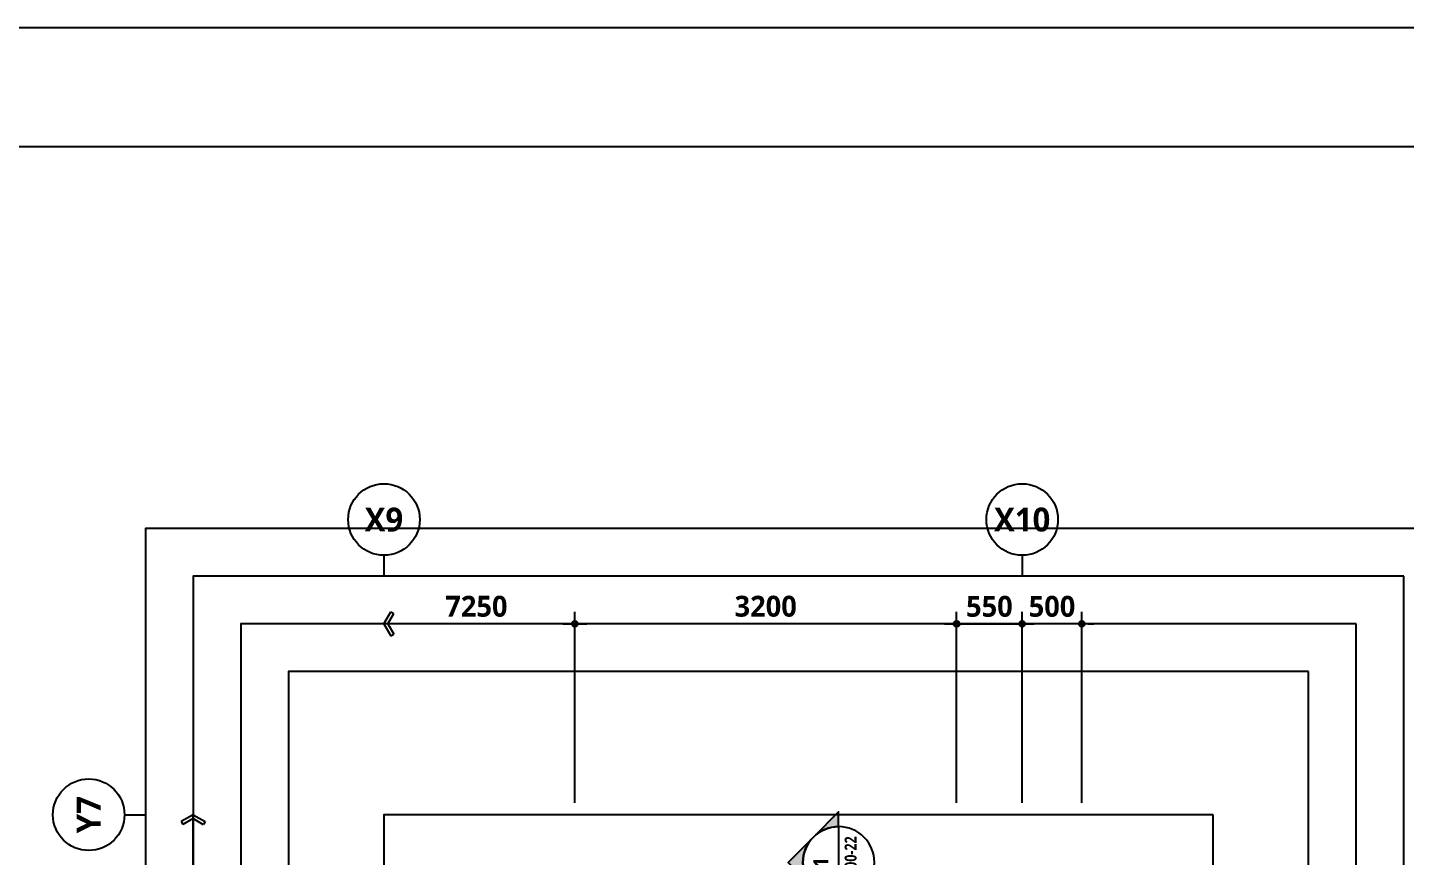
# Model space of a CAD drawing. Header units: millimetres. Extents: x -12482 to 126000, y 0 to 220200.
# Drawn here: x 97463 to 109013, y 82150 to 89100 of the extents above; entities that cross this region are included whole.
import ezdxf
from ezdxf.enums import TextEntityAlignment as Align

# ---------------------------------------------------------------- set-up
doc = ezdxf.new("R2010")
doc.units = ezdxf.units.MM
doc.header["$LTSCALE"] = 60
doc.layers.get('Defpoints').update_dxf_attribs({"color": 153})
for name, color, linetype in [('A-ANNO-TEXT1', 7, 'Continuous'), ('A-ST-AXIS-BUB', 7, 'Continuous'), ('A-ST-AXIS-DIM', 7, 'Continuous'), ('AA-MKXS', 3, 'Continuous')]:
    doc.layers.add(name, color=color, linetype=linetype)
doc.layers.add('Defpoint', color=161, linetype='Continuous', plot=False)
doc.layers.add('G(그리드1)', color=185, linetype='Continuous', plot=False)
doc.styles.add('2020음성 1차', font='NanumGothicBold.ttf')
doc.styles.add('SAMOO', font='romans.shx', dxfattribs={"bigfont": 'whgtxt.shx'})
doc.styles.add('SH_진천_나눔', font='')
doc.styles.get('SH_진천_나눔').set_extended_font_data('NanumGothic', bold=True)
doc.dimstyles.new('SHP 50', dxfattribs={"dimscale": 50, "dimtxt": 3.5, "dimasz": 1, "dimexe": 2, "dimexo": 2, "dimgap": 1, "dimtad": 1, "dimdec": 0, "dimzin": 0, "dimdsep": 46, "dimtxsty": 'SH_진천_나눔', "dimblk": 'DIMDOT', "dimcen": 0.09, "dimclrd": 256, "dimclre": 256, "dimclrt": 3, "dimadec": 0, "dimazin": 1, "dimtfac": 1, "dimtdec": 0, "dimtix": 1, "dimtmove": 2, "dimatfit": 0, "dimldrblk": 'DIMDOT', "dimfxl": 1, "dimtolj": 1, "dimtzin": 0, "dimlwd": -1, "dimlwe": -1, "dimarcsym": 0})

# ---------------------------------------------------------------- blocks, each defined once
blk = doc.blocks.new('DIMDOT')
at = {"color": 0}
blk.add_line((-2, 0), (2, 0), dxfattribs=at)
for radius in [0.5, 0.25]:
    blk.add_circle((0, 0), radius, dxfattribs=at)
blk = doc.blocks.new('*D17219')
at = {"layer": 'A-ST-AXIS-DIM'}
for p, q in [((102050, 82600), (102050, 84200)), ((105250, 82600), (105250, 84200)), ((105200, 84100), (102100, 84100))]:
    blk.add_line(p, q, dxfattribs=at)
at = {"layer": 'Defpoints', "color": 0}
for p in [(102050, 84100), (102050, 82500), (105250, 82500)]:
    blk.add_point(p, dxfattribs=at)
at = {"layer": 'A-ST-AXIS-DIM', "linetype": 'ByBlock', "xscale": 50, "yscale": 50, "zscale": 50, "rotation": 180}
blk.add_blockref('DIMDOT', (102050, 84100), dxfattribs=at)
at = {"layer": 'A-ST-AXIS-DIM', "linetype": 'ByBlock', "xscale": 50, "yscale": 50, "zscale": 50}
blk.add_blockref('DIMDOT', (105250, 84100), dxfattribs=at)
at = {"layer": 'A-ST-AXIS-DIM', "color": 3, "insert": (103650, 84247), "char_height": 175, "attachment_point": 5, "style": 'SH_진천_나눔'}
blk.add_mtext('\\A1;3200', dxfattribs=at)
blk = doc.blocks.new('*D17220')
at = {"layer": 'A-ST-AXIS-DIM'}
for p, q in [((105250, 82600), (105250, 84200)), ((105800, 82600), (105800, 84200)), ((105300, 84100), (105750, 84100))]:
    blk.add_line(p, q, dxfattribs=at)
at = {"layer": 'Defpoints', "color": 0}
for p in [(105800, 84100), (105250, 82500), (105800, 82500)]:
    blk.add_point(p, dxfattribs=at)
at = {"layer": 'A-ST-AXIS-DIM', "linetype": 'ByBlock', "xscale": 50, "yscale": 50, "zscale": 50, "rotation": 180}
blk.add_blockref('DIMDOT', (105250, 84100), dxfattribs=at)
at = {"layer": 'A-ST-AXIS-DIM', "linetype": 'ByBlock', "xscale": 50, "yscale": 50, "zscale": 50}
blk.add_blockref('DIMDOT', (105800, 84100), dxfattribs=at)
at = {"layer": 'A-ST-AXIS-DIM', "color": 3, "insert": (105525, 84246), "char_height": 175, "attachment_point": 5, "style": 'SH_진천_나눔'}
blk.add_mtext('\\A1;550', dxfattribs=at)
blk = doc.blocks.new('A-ST-AXIS-BUB-1')
at = {"layer": 'A-ST-AXIS-BUB'}
blk.add_line((0, 350), (0, 0), dxfattribs=at)
blk.add_circle((0, 950), 600, dxfattribs=at)
blk = doc.blocks.new('arrow1')
at = {"color": 0}
for p, q in [((0, 0), (0.286, 0.501)), ((0, 0), (0.286, -0.501)), ((0.165, 0), (0.41, 0.429)), ((0.165, 0), (0.41, -0.429)), ((0.286, 0.501), (0.41, 0.43)), ((0.286, -0.501), (0.41, -0.43))]:
    blk.add_line(p, q, dxfattribs=at)
blk = doc.blocks.new('*D18159')
at = {"layer": 'A-ST-AXIS-DIM'}
for p, q in [((105800, 82600), (105800, 84200)), ((106300, 82600), (106300, 84200)), ((105750, 84100), (105700, 84100)), ((106300, 84100), (105800, 84100)), ((106350, 84100), (106400, 84100))]:
    blk.add_line(p, q, dxfattribs=at)
at = {"layer": 'Defpoints', "color": 0}
for p in [(105800, 84100), (105800, 82500), (106300, 82500)]:
    blk.add_point(p, dxfattribs=at)
at = {"layer": 'A-ST-AXIS-DIM', "linetype": 'ByBlock', "xscale": 50, "yscale": 50, "zscale": 50}
blk.add_blockref('DIMDOT', (105800, 84100), dxfattribs=at)
at = {"layer": 'A-ST-AXIS-DIM', "linetype": 'ByBlock', "xscale": 50, "yscale": 50, "zscale": 50, "rotation": 180}
blk.add_blockref('DIMDOT', (106300, 84100), dxfattribs=at)
at = {"layer": 'A-ST-AXIS-DIM', "color": 3, "insert": (106050, 84246), "char_height": 175, "attachment_point": 5, "style": 'SH_진천_나눔'}
blk.add_mtext('\\A1;500', dxfattribs=at)
blk = doc.blocks.new('*U15083')
at = {"layer": 'AA-MKXS'}
blk.add_hatch(color=3, dxfattribs=at).paths.add_polyline_path([(0, 8.49), (-4.24, 4.24, -0.414214), (4.24, 4.24)])
h = blk.add_hatch(color=3, dxfattribs=at)
h.paths.add_polyline_path([(-8.49, 0), (-6, 0, -0.198912), (-4.24, 4.24)])
h.paths.add_polyline_path([(6, 0), (8.49, 0), (4.24, 4.24, -0.198912)])
at = {"layer": 'AA-MKXS', "color": 3, "linetype": 'Continuous', "ltscale": 5}
blk.add_line((-6, 0), (6, 0), dxfattribs=at)
at = {"layer": 'AA-MKXS', "color": 3}
for points in [[(4.24, 4.24, 0.414214), (-4.24, 4.24), (0, 8.49)], [(-4.24, 4.24, 0.198912), (-6, 0), (-8.49, 0)], [(8.49, 0), (6, 0, 0.198912), (4.24, 4.24)]]:
    blk.add_lwpolyline(points, format="xyb", close=True, dxfattribs=at)
at = {"layer": 'AA-MKXS', "color": 3, "linetype": 'Continuous', "ltscale": 5}
blk.add_circle((0, 0), 6, dxfattribs=at)
at = {"layer": 'AA-MKXS', "style": 'SAMOO', "width": 0.85}
blk.add_attdef('ViewNUM', text='', height=2.5, dxfattribs=at).set_placement((0, 1), align=Align.BOTTOM_CENTER)
blk.add_attdef('SheetNUM', text='', height=2.5, dxfattribs=at).set_placement((0, -1), align=Align.TOP_CENTER)

msp = doc.modelspace()

# ---------------------------------------------------------------- linework, layer by layer
at = {"layer": 'A-ST-AXIS-DIM'}
for p, q in [((102050, 82600), (102050, 84200)), ((102000, 84100), (100450, 84100)), ((98850, 80550), (98850, 82500))]:
    msp.add_line(p, q, dxfattribs=at)
at = {"layer": 'Defpoint'}
for points in [[(84000, 89100), (126000, 89100), (126000, 59400), (84000, 59400)], [(85000, 60400), (120500, 60400), (120500, 88100), (85000, 88100)]]:
    msp.add_lwpolyline(points, close=True, dxfattribs=at)
at = {"layer": 'G(그리드1)'}
for points in [[(109400, 84900), (98450, 84900), (98450, 63600), (109400, 63600)], [(109000, 84500), (98850, 84500), (98850, 64800), (109000, 64800)], [(108600, 84100), (99250, 84100), (99250, 65200), (108600, 65200)], [(108200, 83700), (99650, 83700), (99650, 65600), (108200, 65600)], [(107400, 82500), (100450, 82500), (100450, 66400), (107400, 66400)]]:
    msp.add_lwpolyline(points, close=True, dxfattribs=at)

# ---------------------------------------------------------------- block references
ref = msp.add_blockref('*U15083', (104261.5, 82100), dxfattribs=dict(xscale=-50, yscale=50, zscale=50, rotation=89.99999999999952))
ref.add_attrib('SheetNUM', 'A-500-22', dxfattribs={"layer": 'AA-MKXS', "height": 100, "rotation": 90, "style": '2020음성 1차', "width": 0.8}).set_placement((104311.5, 82100), align=Align.TOP_CENTER)
ref.add_attrib('ViewNUM', '1', dxfattribs={"layer": 'AA-MKXS', "height": 125, "rotation": 90, "style": '2020음성 1차'}).set_placement((104211.5, 82100), align=Align.BOTTOM_CENTER)
at = {"layer": 'A-ST-AXIS-BUB', "xscale": 0.5, "yscale": 0.5, "zscale": 0.5}
for p in [(100450, 84500), (105800, 84500)]:
    msp.add_blockref('A-ST-AXIS-BUB-1', p, dxfattribs=at)
at = {"layer": 'A-ST-AXIS-BUB', "xscale": 0.5, "yscale": 0.5, "zscale": 0.5, "rotation": 90}
msp.add_blockref('A-ST-AXIS-BUB-1', (98450, 82500), dxfattribs=at)
at = {"layer": 'A-ST-AXIS-DIM', "yscale": 200, "zscale": 200}
for p, xscale, rotation in [((100450, 84100), -200, 179.9999999999859), ((98850, 82500), 200, 270.0000000000144)]:
    msp.add_blockref('arrow1', p, dxfattribs=dict(at, xscale=xscale, rotation=rotation))
at = {"layer": 'A-ST-AXIS-DIM', "xscale": 50, "yscale": 50, "zscale": 50}
msp.add_blockref('DIMDOT', (102050, 84100), dxfattribs=at)
msp.add_blockref('DIMDOT', (102050, 84100), dxfattribs=at)

# ---------------------------------------------------------------- texts
at = {"layer": 'A-ANNO-TEXT1', "style": 'SH_진천_나눔'}
for s, p in [('X9', (100450, 84975)), ('X10', (105800, 84975))]:
    msp.add_text(s, height=200, dxfattribs=at).set_placement(p, align=Align.MIDDLE_CENTER)
msp.add_text('Y7', height=200, rotation=90, dxfattribs=at).set_placement((97975, 82500), align=Align.MIDDLE_CENTER)
at = {"layer": 'A-ST-AXIS-DIM', "color": 3, "insert": (101225, 84246.6), "char_height": 175, "attachment_point": 5, "style": 'SH_진천_나눔'}
msp.add_mtext('\\A1;7250', dxfattribs=at)

# ---------------------------------------------------------------- dimensions: what is measured, and where the dimension line sits
at = {"layer": 'A-ST-AXIS-DIM'}
for base, p1, p2, angle, picture, middle in [((102050, 84100), (105250, 82500), (102050, 82500), 180, '*D17219', (103650, 84246.6)), ((105800, 84100), (105250, 82500), (105800, 82500), 0, '*D17220', (105525, 84246.2)), ((105800, 84100), (106300, 82500), (105800, 82500), 180, '*D18159', (106050, 84246.2))]:
    dim = msp.add_linear_dim(base=base, p1=p1, p2=p2, angle=angle, dimstyle='SHP 50', dxfattribs=at)
    dim.commit()
    dim.dimension.update_dxf_attribs({"geometry": picture, "text_midpoint": middle})

doc.saveas('drawing.dxf')
